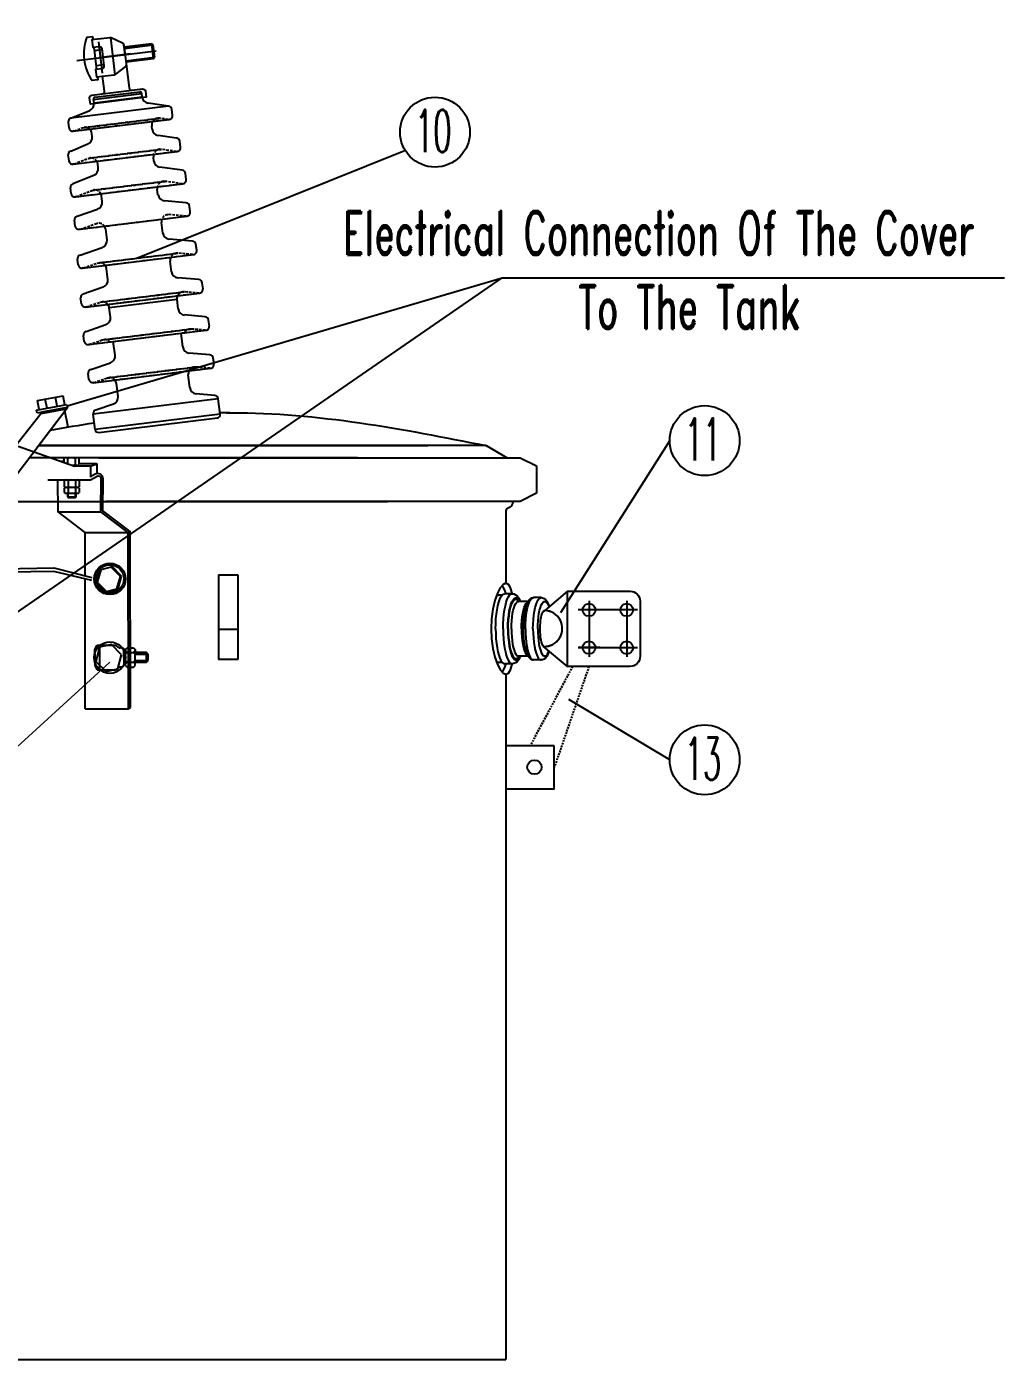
# Model space of a CAD drawing. Extents: x 4438 to 384502, y -178203 to -21188.
# Drawn here: x 382616 to 383143, y -173035 to -172316 of the extents above; entities that cross this region are included whole.
import ezdxf

# ---------------------------------------------------------------- set-up
doc = ezdxf.new("R2010")
doc.units = 0
doc.header["$LTSCALE"] = 8
doc.header["$MEASUREMENT"] = 0
doc.linetypes.add('ACAD_ISO04W100', pattern=[30, 24, -3, 0, -3])
doc.linetypes.add('HIDDEN', pattern=[0.375, 0.25, -0.125])
doc.layers.get('0').update_dxf_attribs({"linetype": 'CONTINUOUS'})
for name, color, linetype in [('CEN', 1, 'ACAD_ISO04W100'), ('DEFAULT_2', 8, 'HIDDEN'), ('PL', 5, 'CONTINUOUS')]:
    doc.layers.add(name, color=color, linetype=linetype)
doc.layers.add('细', color=7, linetype='CONTINUOUS', lineweight=20)
doc.styles.get("Standard").update_dxf_attribs({"font": 'txt.shx', "width": 0.5, "bigfont": 'intecad.shx'})
doc.styles.add('数字与字母', font='romand.shx', dxfattribs={"width": 0.8, "bigfont": 'hztxt.shx'})

# ---------------------------------------------------------------- blocks, each defined once
blk = doc.blocks.new('8')
at = {"color": 7, "linetype": 'Continuous'}
for p, q in [((3546.3, -353.2), (3546.3, -350.2)), ((3546.3, -350.2), (3585.2, -350.2)), ((3547.8, -348.7), (3583.7, -348.7)), ((3585.2, -353.2), (3585.2, -350.2)), ((3526.4, -362.8), (3542.2, -358.6)), ((3585.2, -353.2), (3546.3, -353.2)), ((3605.1, -362.8), (3589.3, -358.6)), ((3524.1, -370.5), (3524.1, -365.8)), ((3605.1, -362.8), (3526.4, -362.8)), ((3607.4, -370.5), (3607.4, -365.8)), ((3527.1, -373.6), (3604.4, -373.6)), ((3541.6, -379.7), (3541.6, -377.1)), ((3589.9, -379.7), (3589.9, -377.1)), ((3520.8, -396.7), (3520.8, -391.9)), ((3523.1, -389), (3537.5, -385.1)), ((3608.5, -389), (3594, -385.1)), ((3610.7, -396.7), (3610.7, -391.9)), ((3523.8, -399.7), (3607.7, -399.7)), ((3543.3, -405.1), (3543.3, -401.9)), ((3588.2, -405.1), (3588.2, -401.9)), ((3521.7, -415.1), (3539.1, -410.4)), ((3609.8, -415.1), (3592.4, -410.4)), ((3519.4, -422.8), (3519.4, -418.1)), ((3522.4, -425.9), (3609.1, -425.9)), ((3612.1, -422.8), (3612.1, -418.1)), ((3543.3, -432.2), (3543.3, -427.7)), ((3588.2, -432.2), (3588.2, -427.7)), ((3519.4, -449), (3519.4, -444.3)), ((3521.8, -441.3), (3538.8, -437.7)), ((3609.7, -441.3), (3592.7, -437.7)), ((3612.1, -449), (3612.1, -444.3)), ((3522.4, -452), (3609.1, -452)), ((3543.3, -463.1), (3543.3, -454.6)), ((3588.2, -463.1), (3588.2, -454.6)), ((3520.4, -472.5), (3538.8, -468.6)), ((3611.1, -472.5), (3592.7, -468.6)), ((3518, -480.1), (3518, -475.5)), ((3613.5, -480.1), (3613.5, -475.5)), ((3521.1, -483.2), (3610.5, -483.2)), ((3540.1, -494.7), (3540.1, -486.1)), ((3591.4, -494.7), (3591.4, -486.1)), ((3519.1, -503.6), (3535.7, -500.1)), ((3612.4, -503.6), (3595.8, -500.1)), ((3516.7, -511.3), (3516.7, -506.6)), ((3614.8, -511.3), (3614.8, -506.6)), ((3519.8, -514.4), (3611.7, -514.4)), ((3538.4, -524.9), (3538.4, -517.4)), ((3593.1, -517.4), (3538.4, -517.4)), ((3593.1, -524.9), (3593.1, -517.4)), ((3517.7, -533.8), (3534, -530.3)), ((3613.8, -533.8), (3597.5, -530.3)), ((3515.3, -541.5), (3515.3, -536.8)), ((3616.2, -541.5), (3616.2, -536.8)), ((3518.4, -544.5), (3613.1, -544.5)), ((3538.4, -555.5), (3538.4, -544.4)), ((3593.1, -555.5), (3593.1, -544.4)), ((3517.7, -564.5), (3534, -561)), ((3613.8, -564.5), (3597.5, -561)), ((3515.3, -572.1), (3515.3, -567.4)), ((3518.4, -575.2), (3613.1, -575.2)), ((3616.2, -572.1), (3616.2, -567.4)), ((3536.8, -588.5), (3536.8, -578.2)), ((3594.7, -588.5), (3594.7, -578.2)), ((3517.7, -597.1), (3532.4, -594)), ((3613.8, -597.1), (3599.1, -594)), ((3515.3, -612.6), (3515.3, -600.1)), ((3616.2, -600.1), (3515.3, -600.1)), ((3616.2, -612.6), (3616.2, -600.1)), ((3616.2, -612.6), (3515.3, -612.6)), ((3517.9, -615.2), (3613.6, -615.2))]:
    blk.add_line(p, q, dxfattribs=at)
for centre, radius, start, end in [((3547.8, -350.2), 1.52, 90, 180), ((3583.7, -350.2), 1.52, 0, 90), ((3540.7, -353.2), 5.59, 285, 0), ((3590.8, -353.2), 5.59, 180, 255), ((3527.1, -365.8), 3.05, 105, 180), ((3527.1, -370.5), 3.05, 180, 270), ((3604.4, -370.5), 3.05, 270, 0), ((3604.4, -365.8), 3.05, 0, 75), ((3536, -379.7), 5.59, 285, 0), ((3536, -377.1), 5.59, 0, 39.3839), ((3595.5, -377.1), 5.59, 140.6161, 180), ((3595.5, -379.7), 5.59, 180, 255), ((3523.8, -391.9), 3.05, 105, 180), ((3607.7, -391.9), 3.05, 0, 75), ((3523.8, -396.7), 3.05, 180, 270), ((3537.7, -405.1), 5.59, 285, 0), ((3537.7, -401.9), 5.59, 0, 23.2986), ((3593.8, -401.9), 5.59, 156.7014, 180), ((3593.8, -405.1), 5.59, 180, 255), ((3607.7, -396.7), 3.05, 270, 0), ((3522.4, -418.1), 3.05, 105, 180), ((3609.1, -418.1), 3.05, 0, 75), ((3522.4, -422.8), 3.05, 180, 270), ((3537.7, -427.7), 5.59, 0, 19.0102), ((3593.8, -427.7), 5.59, 160.9898, 180), ((3609.1, -422.8), 3.05, 270, 0), ((3537.7, -432.2), 5.59, 282, 0), ((3593.8, -432.2), 5.59, 180, 258), ((3522.4, -444.3), 3.05, 102, 180), ((3609.1, -444.3), 3.05, 0, 78), ((3522.4, -449), 3.05, 180, 270), ((3537.7, -454.6), 5.59, 0, 27.3761), ((3593.8, -454.6), 5.59, 152.6239, 180), ((3609.1, -449), 3.05, 270, 0), ((3537.7, -463.1), 5.59, 282, 0), ((3593.8, -463.1), 5.59, 180, 258), ((3521.1, -475.5), 3.05, 102, 180), ((3610.5, -475.5), 3.05, 0, 78), ((3521.1, -480.1), 3.05, 180, 270), ((3534.5, -486.1), 5.59, 0, 31.6884), ((3597, -486.1), 5.59, 148.3116, 180), ((3610.5, -480.1), 3.05, 270, 0), ((3534.5, -494.7), 5.59, 282, 0), ((3597, -494.7), 5.59, 180, 258), ((3519.8, -506.6), 3.05, 102, 180), ((3519.8, -511.3), 3.05, 180, 270), ((3611.7, -511.3), 3.05, 270, 0), ((3611.7, -506.6), 3.05, 0, 78), ((3532.9, -517.4), 5.59, 0, 32.609), ((3598.6, -517.4), 5.59, 147.391, 180), ((3532.9, -524.9), 5.59, 282, 0), ((3598.6, -524.9), 5.59, 180, 258), ((3518.4, -536.8), 3.05, 102, 180), ((3518.4, -541.5), 3.05, 180, 270), ((3613.1, -541.5), 3.05, 270, 0), ((3613.1, -536.8), 3.05, 0, 78), ((3518.4, -567.4), 3.05, 102, 180), ((3532.9, -555.5), 5.59, 282, 0), ((3598.6, -555.5), 5.59, 180, 258), ((3613.1, -567.4), 3.05, 0, 78), ((3518.4, -572.1), 3.05, 180, 270), ((3531.2, -578.2), 5.59, 0, 33.2147), ((3600.3, -578.2), 5.59, 146.7853, 180), ((3613.1, -572.1), 3.05, 270, 0), ((3518.4, -600.1), 3.05, 102, 180), ((3531.2, -588.5), 5.59, 282, 0), ((3600.3, -588.5), 5.59, 180, 258), ((3613.1, -600.1), 3.05, 0, 78), ((3517.9, -612.6), 2.54, 180, 270), ((3613.6, -612.6), 2.54, 270, 0)]:
    blk.add_arc(centre, radius, start, end, dxfattribs=at)
at = {"layer": 'CEN', "ltscale": 0.5}
for p, q in [((3555.7, -305.1), (3555.7, -330.2)), ((3536.9, -317.7), (3600.7, -317.7)), ((3579.9, -317.7), (3554.9, -317.7))]:
    blk.add_line(p, q, dxfattribs=at)
at = {"layer": 'DEFAULT_2', "color": 8, "linetype": 'HIDDEN'}
for p, q in [((3527.9, -373.4), (3534.6, -371.7)), ((3534.6, -371.7), (3536, -371.5)), ((3534.6, -371.7), (3596.9, -371.7)), ((3536.2, -371.5), (3595.3, -371.5)), ((3596.9, -371.7), (3595.5, -371.5)), ((3603.6, -373.4), (3596.9, -371.7)), ((3527.9, -373.4), (3527.1, -373.6)), ((3527.9, -373.4), (3603.6, -373.4)), ((3603.6, -373.4), (3604.4, -373.6)), ((3524.6, -399.6), (3523.8, -399.7)), ((3524.6, -399.6), (3536.2, -396.5)), ((3524.6, -399.6), (3606.9, -399.6)), ((3536.2, -396.5), (3537.7, -396.3)), ((3536.2, -396.5), (3595.3, -396.5)), ((3537.7, -396.3), (3593.8, -396.3)), ((3595.3, -396.5), (3593.8, -396.3)), ((3606.9, -399.6), (3595.3, -396.5)), ((3606.9, -399.6), (3607.7, -399.7)), ((3523.2, -425.8), (3522.4, -425.9)), ((3523.2, -425.8), (3536.2, -422.3)), ((3523.2, -425.8), (3608.3, -425.8)), ((3536.2, -422.3), (3537.7, -422.1)), ((3536.2, -422.3), (3595.3, -422.3)), ((3537.7, -422.1), (3593.8, -422.1)), ((3595.3, -422.3), (3593.8, -422.1)), ((3608.3, -425.8), (3595.3, -422.3)), ((3608.3, -425.8), (3609.1, -425.9)), ((3523.1, -452), (3522.4, -452)), ((3523.1, -452), (3536.5, -449.1)), ((3523.1, -452), (3608.4, -452)), ((3536.5, -449.1), (3537.7, -449)), ((3595, -449.1), (3593.8, -449)), ((3608.4, -452), (3595, -449.1)), ((3608.4, -452), (3609.1, -452)), ((3521.7, -483.1), (3521.1, -483.2)), ((3521.7, -483.1), (3533.3, -480.6)), ((3521.7, -483.1), (3609.8, -483.1)), ((3533.3, -480.6), (3534.5, -480.5)), ((3533.3, -480.6), (3598.2, -480.6)), ((3534.6, -480.5), (3596.9, -480.5)), ((3598.2, -480.6), (3597, -480.5)), ((3609.8, -483.1), (3598.2, -480.6)), ((3609.8, -483.1), (3610.5, -483.2)), ((3531.7, -511.9), (3532.9, -511.8)), ((3533, -511.8), (3598.5, -511.8)), ((3599.8, -511.9), (3598.6, -511.8)), ((3520.4, -514.3), (3519.8, -514.4)), ((3520.4, -514.3), (3531.7, -511.9)), ((3520.4, -514.3), (3611.1, -514.3)), ((3531.7, -511.9), (3599.8, -511.9)), ((3611.1, -514.3), (3599.8, -511.9)), ((3611.1, -514.3), (3611.7, -514.4)), ((3519, -544.4), (3530, -542.1)), ((3530, -542.1), (3531.2, -542)), ((3530, -542.1), (3601.5, -542.1)), ((3531.4, -542), (3600.2, -542)), ((3601.5, -542.1), (3600.3, -542)), ((3612.5, -544.4), (3601.5, -542.1)), ((3519, -544.4), (3518.4, -544.5)), ((3519, -544.4), (3612.5, -544.4)), ((3612.5, -544.4), (3613.1, -544.5)), ((3519, -575.1), (3518.4, -575.2)), ((3519, -575.1), (3530, -572.8)), ((3519, -575.1), (3612.5, -575.1)), ((3530, -572.8), (3531.2, -572.6)), ((3530, -572.8), (3601.5, -572.8)), ((3531.4, -572.6), (3600.2, -572.6)), ((3601.5, -572.8), (3600.3, -572.6)), ((3612.5, -575.1), (3601.5, -572.8)), ((3612.5, -575.1), (3613.1, -575.2))]:
    blk.add_line(p, q, dxfattribs=at)
for centre, start, end in [((3536, -377.1), 39.3839, 90), ((3595.5, -377.1), 90, 140.6161), ((3537.7, -401.9), 23.2986, 90), ((3593.8, -401.9), 90, 156.7014), ((3537.7, -427.7), 19.0102, 90), ((3593.8, -427.7), 90, 160.9898), ((3537.7, -454.6), 27.3761, 90), ((3593.8, -454.6), 90, 152.6239), ((3534.5, -486.1), 31.6884, 90), ((3597, -486.1), 90, 148.3116), ((3532.9, -517.4), 32.609, 90), ((3598.6, -517.4), 90, 147.391), ((3531.2, -547.6), 33.2147, 90), ((3600.3, -547.6), 90, 146.7853), ((3531.2, -578.2), 33.2147, 90), ((3600.3, -578.2), 90, 146.7853)]:
    blk.add_arc(centre, 5.59, start, end, dxfattribs=at)
at = {"layer": 'PL', "ltscale": 0.5}
for p, q in [((3565.7, -302.7), (3565.7, -332.7)), ((3557.8, -311.7), (3551.7, -311.7)), ((3575.8, -317.7), (3575.8, -309.8)), ((3597.7, -311.7), (3575.8, -311.7)), ((3575.8, -312.7), (3598.7, -312.7)), ((3597.7, -311.7), (3597.7, -323.7)), ((3597.7, -311.7), (3598.7, -312.7)), ((3557.8, -323.7), (3551.7, -323.7)), ((3574.8, -327.2), (3566.2, -332.4)), ((3575.8, -322.7), (3598.7, -322.7)), ((3597.7, -323.7), (3598.7, -322.7)), ((3557.8, -332.7), (3565.2, -332.7))]:
    blk.add_line(p, q, dxfattribs=at)
for points in [[(3547.1, -300.2), (3551.7, -300.2), (3551.7, -302.7)], [(3551.7, -308.7), (3551.7, -326.7)], [(3575.8, -309.8), (3575.8, -344.7)], [(3598.7, -312.7), (3598.7, -322.7)], [(3597.7, -323.7), (3575.8, -323.7)], [(3551.7, -332.7), (3551.7, -335.2), (3547.1, -335.2)], [(3555.8, -344.7), (3555.8, -332.7)]]:
    blk.add_lwpolyline(points, dxfattribs=at)
for points in [[(3557.8, -302.7), (3550.8, -302.7), (3550.8, -308.7), (3555.8, -308.7, -0.414214), (3557.8, -310.7), (3557.8, -324.7, -0.414214), (3555.8, -326.7), (3550.8, -326.7), (3550.8, -332.7), (3557.8, -332.7)], [(3555.8, -302.7), (3565.2, -302.7, -0.135933), (3566.2, -302.9), (3574.8, -308.1)]]:
    blk.add_lwpolyline(points, format="xyb", dxfattribs=at)
blk.add_lwpolyline([(3545.3, -346.7), (3586.3, -346.7, -0.414214), (3588.3, -348.7), (3588.3, -353.7), (3543.3, -353.7), (3543.3, -348.7, -0.414214)], format="xyb", close=True, dxfattribs=at)
for centre, radius, start, end in [((3579.7, -317.7), 37, 151.7725, 208.2275), ((3573.8, -309.8), 2, 0, 59.0362), ((3573.8, -325.5), 2, 300.9638, 0), ((3565.2, -330.7), 2, 270, 300.9638), ((3553.8, -344.7), 2, 270, 0), ((3577.8, -344.7), 2, 180, 270)]:
    blk.add_arc(centre, radius, start, end, dxfattribs=at)

msp = doc.modelspace()

# ---------------------------------------------------------------- linework, layer by layer
at = {"color": 1}
for p, q in [((382819.914, -172382.806), (382675.46, -172440.748)), ((382546.157, -172676.053), (382872.201, -172451.414)), ((382637.515, -172520.458), (382872.201, -172451.414)), ((382872.201, -172451.414), (383142.97, -172451.414)), ((382962.495, -172539.191), (382903.531, -172632.046)), ((382962.495, -172711.34), (382908.124, -172678.864))]:
    msp.add_line(p, q, dxfattribs=at)
at = {"color": 7, "linetype": 'HIDDEN', "ltscale": 0.5}
for p, q in [((382910.109, -172660.955), (382887.208, -172703.782)), ((382918.908, -172660.955), (382900.26, -172715.326))]:
    msp.add_line(p, q, dxfattribs=at)
at = {"color": 1}
for centre in [(382835.91, -172372.834), (382981.344, -172539.191), (382981.344, -172711.34)]:
    msp.add_circle(centre, 18.85, dxfattribs=at)
at = {"layer": 'PL', "color": 7, "ltscale": 0.5}
for p, q in [((382621.586, -172517.541), (382635.377, -172514.963)), ((382632.141, -172520.608), (382631.231, -172515.738)), ((382636.287, -172519.833), (382635.377, -172514.963)), ((382579.297, -172598.267), (382637.669, -172521.283)), ((382620.95, -172543.333), (382637.669, -172521.283)), ((382620.961, -172522.697), (382637.36, -172519.632)), ((382621.27, -172524.348), (382620.961, -172522.697)), ((382637.669, -172521.283), (382621.27, -172524.348)), ((382622.497, -172522.41), (382621.586, -172517.541)), ((382623.456, -172524.537), (382636.161, -172522.163)), ((382635.476, -172521.693), (382623.925, -172523.852)), ((382626.643, -172521.635), (382625.733, -172516.766)), ((382636.161, -172522.163), (382635.476, -172521.693)), ((382637.996, -172531.98), (382636.161, -172522.163)), ((382637.36, -172519.632), (382637.669, -172521.283)), ((382624.008, -172523.836), (382538.225, -172632.67)), ((382623.456, -172524.537), (382612.157, -172538.873)), ((382623.925, -172523.852), (382623.456, -172524.537)), ((382863.466, -172541.812), (382622.09, -172541.829)), ((382622.101, -172541.815), (382831.979, -172541.829)), ((382863.466, -172541.812), (382874.857, -172548.413)), ((382794.026, -172548.449), (382617.071, -172548.449)), ((382794.026, -172548.449), (382645.234, -172548.449)), ((382654.652, -172548.449), (382881.794, -172548.449)), ((382881.794, -172548.449), (382890.607, -172552.855)), ((382890.607, -172552.855), (382890.607, -172567.543)), ((382599.252, -172571.95), (382633.879, -172571.95)), ((382633.879, -172571.95), (382790.276, -172571.95)), ((382658.402, -172571.95), (382810.299, -172571.95)), ((382881.794, -172571.95), (382658.402, -172571.95)), ((382890.607, -172567.543), (382881.794, -172571.95)), ((382874.157, -172577.023), (382874.157, -172616.139)), ((382876.399, -172575.019), (382874.73, -172576.014)), ((382655.023, -172608.21), (382652.97, -172615.775)), ((382655.023, -172608.21), (382652.97, -172615.775)), ((382655.023, -172608.21), (382652.97, -172615.775)), ((382666.875, -172612.215), (382661.351, -172606.654)), ((382666.875, -172612.215), (382661.351, -172606.654)), ((382666.875, -172612.215), (382661.351, -172606.654)), ((382652.97, -172615.775), (382658.494, -172621.335)), ((382652.97, -172615.775), (382658.494, -172621.335)), ((382652.97, -172615.775), (382658.494, -172621.335)), ((382664.822, -172619.779), (382666.875, -172612.215)), ((382664.822, -172619.779), (382666.875, -172612.215)), ((382664.822, -172619.779), (382666.875, -172612.215)), ((382719.117, -172611.548), (382729.561, -172611.548)), ((382719.117, -172611.548), (382719.117, -172657.244)), ((382729.561, -172611.548), (382729.561, -172657.244)), ((382658.494, -172621.335), (382664.822, -172619.779)), ((382658.494, -172621.335), (382664.822, -172619.779)), ((382658.494, -172621.335), (382664.822, -172619.779)), ((382872.18, -172622.44), (382870.099, -172622.44)), ((382872.18, -172622.467), (382870.099, -172622.467)), ((382872.046, -172617.49), (382873.27, -172619.449)), ((382872.047, -172617.463), (382873.27, -172619.422)), ((382873.27, -172619.422), (382874.052, -172621.74)), ((382873.27, -172619.449), (382874.052, -172621.767)), ((382877.538, -172621.74), (382873.48, -172621.74)), ((382877.538, -172621.767), (382873.48, -172621.767)), ((382893.092, -172623.84), (382888.992, -172623.84)), ((382893.092, -172623.867), (382888.992, -172623.867)), ((382907.399, -172620.331), (382895.121, -172630.842)), ((382907.399, -172620.358), (382895.121, -172630.869)), ((382873.087, -172632.817), (382873.422, -172630.45)), ((382873.088, -172632.79), (382873.422, -172630.423)), ((382880.635, -172625.982), (382880.919, -172625.94)), ((382880.635, -172626.009), (382880.919, -172625.968)), ((382880.919, -172625.94), (382880.827, -172625.925)), ((382880.919, -172625.968), (382880.827, -172625.952)), ((382886.139, -172625.94), (382880.919, -172625.94)), ((382886.139, -172625.968), (382880.919, -172625.968)), ((382924.808, -172630.476), (382913.113, -172630.476)), ((382945.143, -172630.503), (382913.113, -172630.503)), ((382918.96, -172625.553), (382918.96, -172655.734)), ((382918.96, -172625.553), (382918.96, -172655.734)), ((382918.96, -172625.58), (382918.96, -172655.761)), ((382939.295, -172625.58), (382939.295, -172655.761)), ((382719.117, -172640.924), (382729.561, -172640.924)), ((382652.524, -172651.77), (382653.69, -172649.438)), ((382652.524, -172651.77), (382653.69, -172649.438)), ((382652.524, -172651.768), (382652.673, -172651.47)), ((382652.524, -172653.097), (382652.524, -172651.768)), ((382652.524, -172654.24), (382652.524, -172651.77)), ((382655.023, -172650.642), (382652.97, -172658.207)), ((382655.023, -172650.642), (382652.97, -172658.207)), ((382655.023, -172650.642), (382652.97, -172658.207)), ((382653.486, -172649.843), (382653.69, -172649.435)), ((382653.609, -172649.435), (382657.73, -172649.444)), ((382653.609, -172649.438), (382659.574, -172649.45)), ((382661.351, -172649.086), (382655.023, -172650.642)), ((382661.351, -172649.086), (382655.023, -172650.642)), ((382661.351, -172649.086), (382655.023, -172650.642)), ((382655.127, -172651.47), (382655.127, -172649.435)), ((382655.127, -172662.78), (382655.127, -172651.47)), ((382659.574, -172649.45), (382663.615, -172649.459)), ((382666.875, -172654.647), (382661.351, -172649.086)), ((382666.875, -172654.647), (382661.351, -172649.086)), ((382666.875, -172654.647), (382661.351, -172649.086)), ((382665.54, -172650.902), (382663.615, -172649.459)), ((382665.54, -172650.902), (382666.082, -172650.902)), ((382667.275, -172650.902), (382665.54, -172650.902)), ((382667.275, -172650.902), (382665.54, -172650.902)), ((382668.143, -172651.77), (382667.275, -172650.902)), ((382668.143, -172651.77), (382667.275, -172650.902)), ((382667.709, -172651.336), (382668.063, -172651.69)), ((382668.143, -172656.109), (382668.143, -172651.77)), ((382669.011, -172651.77), (382668.143, -172651.77)), ((382669.011, -172651.77), (382669.879, -172650.902)), ((382669.336, -172651.445), (382669.011, -172651.77)), ((382669.011, -172656.269), (382669.011, -172651.77)), ((382669.011, -172651.77), (382669.011, -172652.638)), ((382669.011, -172652.638), (382669.879, -172653.506)), ((382669.47, -172653.097), (382669.011, -172652.638)), ((382669.879, -172650.902), (382673.349, -172650.902)), ((382673.349, -172650.902), (382674.217, -172651.77)), ((382673.349, -172653.506), (382674.217, -172652.638)), ((382674.217, -172655.854), (382674.217, -172651.77)), ((382674.217, -172651.77), (382674.217, -172654.24)), ((382873.087, -172648.523), (382873.422, -172650.89)), ((382873.088, -172648.496), (382873.422, -172650.863)), ((382907.399, -172660.955), (382894.498, -172650.145)), ((382907.399, -172660.982), (382894.498, -172650.172)), ((382924.808, -172650.81), (382913.113, -172650.81)), ((382945.143, -172650.838), (382913.113, -172650.838)), ((382652.524, -172654.24), (382652.524, -172660.447)), ((382652.97, -172658.207), (382658.494, -172663.767)), ((382652.97, -172658.207), (382658.494, -172663.767)), ((382652.97, -172658.207), (382658.494, -172663.767)), ((382655.127, -172654.724), (382655.127, -172653.097)), ((382655.127, -172657.978), (382655.127, -172656.351)), ((382664.822, -172662.211), (382666.875, -172654.647)), ((382664.822, -172662.211), (382666.875, -172654.647)), ((382664.822, -172662.211), (382666.875, -172654.647)), ((382668.143, -172656.109), (382668.143, -172660.447)), ((382669.011, -172660.447), (382669.011, -172656.269)), ((382669.011, -172659.58), (382669.879, -172658.712)), ((382669.879, -172653.506), (382669.144, -172654.24)), ((382669.879, -172658.712), (382669.144, -172657.978)), ((382669.879, -172653.506), (382670.963, -172653.506)), ((382669.879, -172658.712), (382670.963, -172658.712)), ((382670.963, -172653.506), (382673.349, -172653.506)), ((382670.963, -172658.712), (382673.349, -172658.712)), ((382674.217, -172654.373), (382673.349, -172653.506)), ((382673.349, -172658.712), (382674.217, -172657.844)), ((382674.217, -172659.58), (382673.349, -172658.712)), ((382680.291, -172653.506), (382674.217, -172653.506)), ((382674.217, -172654.6), (382674.217, -172654.373)), ((382674.217, -172654.373), (382681.159, -172654.373)), ((382674.217, -172657.844), (382674.217, -172655.854)), ((382674.217, -172657.844), (382681.159, -172657.844)), ((382674.217, -172660.447), (382674.217, -172657.978)), ((382674.217, -172658.712), (382680.291, -172658.712)), ((382681.159, -172654.373), (382680.291, -172653.506)), ((382680.291, -172656.11), (382680.291, -172653.506)), ((382680.291, -172658.712), (382680.291, -172656.109)), ((382680.291, -172658.712), (382681.159, -172657.844)), ((382681.159, -172655.978), (382681.159, -172654.373)), ((382681.159, -172657.844), (382681.159, -172656.109)), ((382729.561, -172657.244), (382719.117, -172657.244)), ((382872.18, -172658.846), (382870.099, -172658.846)), ((382872.18, -172658.874), (382870.099, -172658.874)), ((382877.538, -172659.547), (382873.48, -172659.547)), ((382877.538, -172659.574), (382873.48, -172659.574)), ((382880.635, -172655.305), (382880.919, -172655.346)), ((382880.635, -172655.332), (382880.919, -172655.373)), ((382886.141, -172655.346), (382880.919, -172655.346)), ((382886.141, -172655.373), (382880.919, -172655.373)), ((382893.092, -172657.446), (382888.992, -172657.446)), ((382893.092, -172657.473), (382888.992, -172657.473)), ((382652.524, -172660.447), (382653.69, -172662.78)), ((382653.609, -172662.78), (382659.574, -172662.767)), ((382658.494, -172663.767), (382664.822, -172662.211)), ((382658.494, -172663.767), (382664.822, -172662.211)), ((382658.494, -172663.767), (382664.822, -172662.211)), ((382659.574, -172662.767), (382663.615, -172662.759)), ((382665.54, -172661.315), (382663.615, -172662.759)), ((382667.275, -172661.315), (382665.54, -172661.315)), ((382668.143, -172660.447), (382667.275, -172661.315)), ((382669.011, -172660.447), (382669.879, -172661.315)), ((382669.879, -172661.315), (382673.349, -172661.315)), ((382673.349, -172661.315), (382674.217, -172660.447)), ((382874.157, -172665.148), (382874.157, -172692.274)), ((382874.157, -172692.274), (382874.157, -172850.808)), ((382874.157, -172813.101), (382874.157, -172926.481)), ((382874.157, -172926.481), (382874.157, -173034.602)), ((382574.521, -173034.602), (382874.157, -173034.602))]:
    msp.add_line(p, q, dxfattribs=at)
at = {"layer": 'PL', "ltscale": 0.5}
for p, q in [((382611.044, -172542.232), (382641.453, -172552.991)), ((382635.763, -172550.386), (382634.091, -172550.386)), ((382635.763, -172548.862), (382635.763, -172550.978)), ((382642.825, -172548.46), (382636.764, -172548.46)), ((382637.784, -172548.862), (382637.784, -172551.692)), ((382641.824, -172548.862), (382641.824, -172552.14)), ((382643.845, -172548.862), (382643.845, -172552.14)), ((382642.834, -172552.542), (382640.186, -172552.542)), ((382650.112, -172552.991), (382641.453, -172552.991)), ((382650.112, -172552.991), (382650.112, -172558.823)), ((382635.979, -172560.777), (382635.979, -172564.055)), ((382635.982, -172564.86), (382635.982, -172567.165)), ((382643.05, -172564.457), (382636.99, -172564.457)), ((382636.992, -172560.375), (382643.053, -172560.375)), ((382638, -172560.777), (382638, -172564.055)), ((382638.002, -172564.86), (382638.002, -172567.165)), ((382642.04, -172560.777), (382642.04, -172564.055)), ((382642.043, -172564.86), (382642.043, -172567.165)), ((382644.061, -172560.777), (382644.061, -172564.055)), ((382644.063, -172564.86), (382644.063, -172567.165)), ((382636.992, -172567.568), (382643.053, -172567.568)), ((382637.687, -172567.568), (382637.687, -172569.541)), ((382637.687, -172569.541), (382637.99, -172569.803)), ((382637.687, -172569.541), (382642.353, -172569.541)), ((382637.99, -172569.803), (382637.99, -172567.568)), ((382637.99, -172569.803), (382642.05, -172569.803)), ((382642.05, -172569.803), (382642.05, -172567.568)), ((382642.353, -172569.541), (382642.05, -172569.803)), ((382642.353, -172569.541), (382642.353, -172567.568)), ((382632.579, -172577.67), (382655.476, -172577.662)), ((382655.611, -172608.802), (382653.776, -172615.56)), ((382661.264, -172607.412), (382655.611, -172608.802)), ((382666.199, -172612.38), (382661.264, -172607.412)), ((382653.776, -172615.56), (382658.711, -172620.528)), ((382664.364, -172619.137), (382666.199, -172612.38)), ((382658.711, -172620.528), (382664.364, -172619.137))]:
    msp.add_line(p, q, dxfattribs=at)
at = {"layer": 'PL', "ltscale": 0.5, "flags": 128}
for points in [[(382653.532, -172551.628), (382643.845, -172551.632)], [(382650.112, -172552.991), (382653.532, -172551.628), (382653.532, -172556.944)], [(382647.289, -172612.129), (382647.289, -172588.773), (382632.579, -172577.67), (382632.553, -172560.375)], [(382552.16, -172577.304), (382565.293, -172595.998), (382593.481, -172610.073), (382630.072, -172609.621), (382650.637, -172614.5)], [(382552.653, -172576.811), (382567.724, -172593.682), (382593.551, -172608.585), (382630.274, -172607.81), (382650.892, -172613.043)], [(382647.289, -172588.773), (382670.185, -172588.765), (382671.481, -172588.119)], [(382647.289, -172683.796), (382647.289, -172613.706)], [(382647.289, -172683.796), (382670.334, -172683.759), (382671.63, -172683.114)]]:
    msp.add_lwpolyline(points, dxfattribs=at)
for points in [[(382627.053, -172560.375), (382650.099, -172560.375), (382653.654, -172558.315, -0.577338), (382655.6, -172559.435), (382655.476, -172577.662), (382670.185, -172588.765), (382670.334, -172683.759)], [(382671.63, -172683.114), (382671.481, -172588.119), (382656.771, -172577.015), (382656.897, -172559.846, 0.5762208), (382652.528, -172557.322), (382650.112, -172558.711)]]:
    msp.add_lwpolyline(points, format="xyb", dxfattribs=at)
at = {"layer": 'PL', "color": 7, "ltscale": 0.5}
for points in [[(382874.157, -172616.139), (382872.668, -172616.749), (382871.097, -172618.555), (382869.555, -172621.478)], [(382874.157, -172616.166), (382872.668, -172616.776), (382871.097, -172618.582), (382869.555, -172621.505)], [(382877.502, -172621.745), (382877.459, -172621.478), (382876.589, -172618.555), (382875.481, -172616.749), (382874.157, -172616.139)], [(382877.502, -172621.773), (382877.459, -172621.505), (382876.589, -172618.582), (382875.481, -172616.776), (382874.157, -172616.166)], [(382869.555, -172621.478), (382868.171, -172625.374), (382867.077, -172630.034), (382866.377, -172635.21), (382866.136, -172640.643)], [(382869.555, -172621.505), (382868.171, -172625.401), (382867.077, -172630.061), (382866.376, -172635.237), (382866.136, -172640.67)], [(382869.051, -172622.896), (382869.747, -172622.491), (382870.099, -172622.44)], [(382869.051, -172622.923), (382869.747, -172622.518), (382870.099, -172622.467)], [(382870.276, -172626.357), (382870.835, -172624.741), (382871.448, -172623.448), (382872.102, -172622.505), (382872.784, -172621.932), (382873.48, -172621.74)], [(382870.276, -172626.384), (382870.835, -172624.768), (382871.448, -172623.475), (382872.102, -172622.532), (382872.784, -172621.959), (382873.48, -172621.767)], [(382873.422, -172630.423), (382873.84, -172628.264), (382874.334, -172626.357), (382874.893, -172624.741), (382875.506, -172623.448), (382876.16, -172622.505), (382876.842, -172621.932), (382877.538, -172621.74)], [(382873.422, -172630.45), (382873.84, -172628.291), (382874.334, -172626.384), (382874.893, -172624.768), (382875.505, -172623.475), (382876.16, -172622.532), (382876.842, -172621.959), (382877.538, -172621.767)], [(382875.218, -172640.643), (382875.266, -172638.139), (382875.411, -172635.69), (382875.649, -172633.353), (382875.974, -172631.178), (382876.379, -172629.214), (382876.855, -172627.506), (382877.392, -172626.091), (382877.978, -172625.002), (382878.599, -172624.261), (382879.242, -172623.887), (382879.892, -172623.887), (382880.535, -172624.261), (382881.156, -172625.002), (382881.66, -172625.94)], [(382875.218, -172640.67), (382875.266, -172638.166), (382875.411, -172635.717), (382875.648, -172633.38), (382875.973, -172631.205), (382876.379, -172629.241), (382876.855, -172627.533), (382877.392, -172626.118), (382877.978, -172625.029), (382878.599, -172624.288), (382879.242, -172623.914), (382879.892, -172623.914), (382880.534, -172624.288), (382881.156, -172625.029), (382881.66, -172625.968)], [(382877.538, -172621.74), (382878.446, -172621.869), (382879.337, -172622.269), (382880.161, -172622.939), (382880.902, -172623.878), (382881.589, -172625.144), (382881.896, -172625.94)], [(382877.538, -172621.767), (382878.446, -172621.896), (382879.337, -172622.296), (382880.161, -172622.967), (382880.902, -172623.905), (382881.589, -172625.171), (382881.896, -172625.968)], [(382885.998, -172626.159), (382886.665, -172625.121), (382887.386, -172624.406), (382888.177, -172623.979), (382888.992, -172623.84)], [(382885.998, -172626.186), (382886.665, -172625.148), (382887.386, -172624.434), (382888.177, -172624.006), (382888.992, -172623.867)], [(382888.024, -172624.261), (382888.667, -172623.887), (382888.992, -172623.84)], [(382888.024, -172624.288), (382888.667, -172623.914), (382888.992, -172623.867)], [(382888.743, -172640.643), (382888.792, -172638.139), (382888.937, -172635.69), (382889.174, -172633.353), (382889.499, -172631.178), (382889.904, -172629.214), (382890.381, -172627.506), (382890.918, -172626.091), (382891.503, -172625.002), (382892.125, -172624.261), (382892.767, -172623.887), (382893.092, -172623.84)], [(382888.743, -172640.67), (382888.792, -172638.166), (382888.936, -172635.717), (382889.174, -172633.38), (382889.499, -172631.205), (382889.904, -172629.241), (382890.381, -172627.533), (382890.918, -172626.118), (382891.503, -172625.029), (382892.124, -172624.288), (382892.767, -172623.914), (382893.092, -172623.867)], [(382893.092, -172623.84), (382893.932, -172623.956), (382894.752, -172624.311), (382895.512, -172624.906), (382896.19, -172625.731), (382896.806, -172626.822), (382897.389, -172628.279), (382897.547, -172628.825)], [(382893.092, -172623.867), (382893.931, -172623.983), (382894.752, -172624.338), (382895.512, -172624.933), (382896.189, -172625.758), (382896.806, -172626.849), (382897.389, -172628.306), (382897.547, -172628.852)], [(382868.588, -172640.643), (382868.638, -172637.953), (382868.786, -172635.317), (382869.03, -172632.79), (382869.365, -172630.423), (382869.783, -172628.264), (382870.276, -172626.357)], [(382868.588, -172640.67), (382868.638, -172637.98), (382868.786, -172635.345), (382869.03, -172632.817), (382869.364, -172630.45), (382869.783, -172628.291), (382870.276, -172626.384)], [(382875.399, -172640.643), (382875.446, -172638.243), (382875.584, -172635.897), (382875.812, -172633.656), (382876.123, -172631.572), (382876.512, -172629.69), (382876.968, -172628.053), (382877.483, -172626.698), (382878.044, -172625.653), (382878.639, -172624.944), (382879.255, -172624.585), (382879.878, -172624.585), (382880.494, -172624.944), (382881.089, -172625.653), (382881.244, -172625.94)], [(382875.399, -172640.67), (382875.446, -172638.27), (382875.584, -172635.924), (382875.812, -172633.683), (382876.123, -172631.599), (382876.512, -172629.717), (382876.968, -172628.08), (382877.483, -172626.725), (382878.044, -172625.68), (382878.639, -172624.971), (382879.255, -172624.612), (382879.878, -172624.612), (382880.494, -172624.971), (382881.089, -172625.68), (382881.244, -172625.968)], [(382877.114, -172640.643), (382877.157, -172638.452), (382877.283, -172636.309), (382877.491, -172634.264), (382877.775, -172632.361), (382878.13, -172630.643), (382878.547, -172629.148), (382879.017, -172627.91), (382879.529, -172626.957), (382880.073, -172626.309), (382880.635, -172625.982)], [(382877.114, -172640.67), (382877.156, -172638.479), (382877.283, -172636.337), (382877.491, -172634.291), (382877.775, -172632.388), (382878.13, -172630.67), (382878.547, -172629.175), (382879.017, -172627.937), (382879.529, -172626.984), (382880.073, -172626.336), (382880.635, -172626.009)], [(382882.567, -172640.643), (382882.61, -172638.452), (382882.736, -172636.309), (382882.944, -172634.264), (382883.228, -172632.361), (382883.583, -172630.643), (382884, -172629.148), (382884.47, -172627.91), (382884.982, -172626.957), (382885.526, -172626.309), (382886.088, -172625.982), (382886.115, -172625.978)], [(382882.567, -172640.67), (382882.61, -172638.479), (382882.736, -172636.337), (382882.944, -172634.291), (382883.228, -172632.388), (382883.583, -172630.67), (382884, -172629.175), (382884.47, -172627.937), (382884.982, -172626.984), (382885.526, -172626.336), (382886.088, -172626.009), (382886.115, -172626.005)], [(382883.605, -172640.643), (382883.655, -172638.191), (382883.803, -172635.791), (382884.048, -172633.493), (382884.388, -172631.341), (382884.824, -172629.374), (382885.363, -172627.619), (382885.998, -172626.159)], [(382883.605, -172640.67), (382883.654, -172638.218), (382883.803, -172635.818), (382884.048, -172633.52), (382884.388, -172631.368), (382884.824, -172629.401), (382885.363, -172627.646), (382885.998, -172626.186)], [(382884.643, -172640.643), (382884.691, -172638.139), (382884.836, -172635.69), (382885.073, -172633.353), (382885.398, -172631.178), (382885.804, -172629.214), (382886.28, -172627.506), (382886.817, -172626.091), (382887.403, -172625.002), (382888.024, -172624.261)], [(382884.643, -172640.67), (382884.691, -172638.166), (382884.836, -172635.717), (382885.073, -172633.38), (382885.398, -172631.205), (382885.804, -172629.241), (382886.28, -172627.533), (382886.817, -172626.118), (382887.403, -172625.029), (382888.024, -172624.288)], [(382891.316, -172640.643), (382891.358, -172638.452), (382891.485, -172636.309), (382891.693, -172634.264), (382891.977, -172632.361), (382892.332, -172630.643), (382892.749, -172629.148), (382893.218, -172627.91), (382893.731, -172626.957), (382894.274, -172626.309), (382894.837, -172625.982), (382895.405, -172625.982), (382895.968, -172626.309), (382896.511, -172626.957), (382897.024, -172627.91), (382897.415, -172628.939)], [(382891.316, -172640.67), (382891.358, -172638.479), (382891.485, -172636.337), (382891.693, -172634.291), (382891.977, -172632.388), (382892.331, -172630.67), (382892.748, -172629.175), (382893.218, -172627.937), (382893.731, -172626.984), (382894.274, -172626.336), (382894.837, -172626.009), (382895.405, -172626.009), (382895.968, -172626.336), (382896.511, -172626.984), (382897.024, -172627.937), (382897.414, -172628.967)], [(382892.584, -172640.643), (382892.619, -172639.03), (382892.722, -172637.46), (382892.89, -172635.978), (382893.119, -172634.623), (382893.403, -172633.432), (382893.734, -172632.437), (382894.102, -172631.667), (382894.498, -172631.141), (382894.912, -172630.875), (382895.121, -172630.842)], [(382892.584, -172640.67), (382892.619, -172639.057), (382892.722, -172637.488), (382892.89, -172636.005), (382893.119, -172634.65), (382893.403, -172633.459), (382893.733, -172632.464), (382894.102, -172631.694), (382894.498, -172631.168), (382894.912, -172630.902), (382895.121, -172630.869)], [(382872.645, -172640.643), (382872.695, -172637.953), (382872.844, -172635.317), (382873.088, -172632.79)], [(382872.645, -172640.67), (382872.695, -172637.98), (382872.844, -172635.345), (382873.087, -172632.817)], [(382866.136, -172640.643), (382866.377, -172646.076), (382867.077, -172651.252), (382868.171, -172655.913)], [(382866.136, -172640.67), (382866.376, -172646.103), (382867.077, -172651.28), (382868.171, -172655.94)], [(382868.588, -172640.643), (382868.638, -172643.333), (382868.786, -172645.969), (382869.03, -172648.496), (382869.365, -172650.863), (382869.783, -172653.022), (382870.276, -172654.929)], [(382868.588, -172640.67), (382868.638, -172643.36), (382868.786, -172645.996), (382869.03, -172648.523), (382869.364, -172650.89), (382869.783, -172653.049), (382870.276, -172654.957)], [(382872.645, -172640.643), (382872.695, -172643.333), (382872.844, -172645.969), (382873.088, -172648.496)], [(382872.645, -172640.67), (382872.695, -172643.36), (382872.844, -172645.996), (382873.087, -172648.523)], [(382875.218, -172640.643), (382875.266, -172643.147), (382875.411, -172645.596), (382875.649, -172647.934), (382875.974, -172650.109), (382876.379, -172652.072), (382876.855, -172653.78), (382877.392, -172655.195), (382877.978, -172656.285), (382878.599, -172657.025), (382879.242, -172657.399), (382879.892, -172657.399), (382880.535, -172657.025), (382881.156, -172656.285), (382881.66, -172655.346)], [(382875.218, -172640.67), (382875.266, -172643.175), (382875.411, -172645.623), (382875.648, -172647.961), (382875.973, -172650.136), (382876.379, -172652.099), (382876.855, -172653.807), (382877.392, -172655.222), (382877.978, -172656.312), (382878.599, -172657.052), (382879.242, -172657.426), (382879.892, -172657.426), (382880.534, -172657.052), (382881.156, -172656.312), (382881.66, -172655.373)], [(382875.399, -172640.643), (382875.446, -172643.043), (382875.584, -172645.39), (382875.812, -172647.63), (382876.123, -172649.714), (382876.512, -172651.596), (382876.968, -172653.233), (382877.483, -172654.589), (382878.044, -172655.633), (382878.639, -172656.342), (382879.255, -172656.701), (382879.878, -172656.701), (382880.494, -172656.342), (382881.089, -172655.633), (382881.244, -172655.346)], [(382875.399, -172640.67), (382875.446, -172643.07), (382875.584, -172645.417), (382875.812, -172647.657), (382876.123, -172649.741), (382876.512, -172651.623), (382876.968, -172653.26), (382877.483, -172654.616), (382878.044, -172655.66), (382878.639, -172656.369), (382879.255, -172656.728), (382879.878, -172656.728), (382880.494, -172656.369), (382881.089, -172655.66), (382881.244, -172655.373)], [(382877.114, -172640.643), (382877.157, -172642.834), (382877.283, -172644.977), (382877.491, -172647.022), (382877.775, -172648.925), (382878.13, -172650.644), (382878.547, -172652.138), (382879.017, -172653.376), (382879.529, -172654.329), (382880.073, -172654.977), (382880.635, -172655.305)], [(382877.114, -172640.67), (382877.156, -172642.862), (382877.283, -172645.004), (382877.491, -172647.049), (382877.775, -172648.953), (382878.13, -172650.671), (382878.547, -172652.165), (382879.017, -172653.403), (382879.529, -172654.357), (382880.073, -172655.004), (382880.635, -172655.332)], [(382882.567, -172640.643), (382882.61, -172642.834), (382882.736, -172644.977), (382882.944, -172647.022), (382883.228, -172648.925), (382883.583, -172650.644), (382884, -172652.138), (382884.47, -172653.376), (382884.982, -172654.329), (382885.526, -172654.977), (382886.088, -172655.305), (382886.117, -172655.309)], [(382882.567, -172640.67), (382882.61, -172642.862), (382882.736, -172645.004), (382882.944, -172647.049), (382883.228, -172648.953), (382883.583, -172650.671), (382884, -172652.165), (382884.47, -172653.403), (382884.982, -172654.357), (382885.526, -172655.004), (382886.088, -172655.332), (382886.117, -172655.336)], [(382886.655, -172656.152), (382885.986, -172655.102), (382885.35, -172653.631), (382884.815, -172651.876), (382884.382, -172649.912), (382884.044, -172647.766), (382883.801, -172645.475), (382883.654, -172643.084), (382883.605, -172640.643)], [(382886.654, -172656.179), (382885.985, -172655.13), (382885.35, -172653.659), (382884.815, -172651.904), (382884.382, -172649.939), (382884.044, -172647.793), (382883.801, -172645.502), (382883.654, -172643.112), (382883.605, -172640.67)], [(382884.643, -172640.643), (382884.691, -172643.147), (382884.836, -172645.596), (382885.073, -172647.934), (382885.398, -172650.109), (382885.804, -172652.072), (382886.28, -172653.78), (382886.817, -172655.195), (382887.403, -172656.285), (382888.024, -172657.025)], [(382884.643, -172640.67), (382884.691, -172643.175), (382884.836, -172645.623), (382885.073, -172647.961), (382885.398, -172650.136), (382885.804, -172652.099), (382886.28, -172653.807), (382886.817, -172655.222), (382887.403, -172656.312), (382888.024, -172657.052)], [(382888.743, -172640.643), (382888.792, -172643.147), (382888.937, -172645.596), (382889.174, -172647.934), (382889.499, -172650.109), (382889.904, -172652.072), (382890.381, -172653.78), (382890.918, -172655.195), (382891.503, -172656.285), (382892.125, -172657.025), (382892.767, -172657.399), (382893.092, -172657.446)], [(382888.743, -172640.67), (382888.792, -172643.175), (382888.936, -172645.623), (382889.174, -172647.961), (382889.499, -172650.136), (382889.904, -172652.099), (382890.381, -172653.807), (382890.918, -172655.222), (382891.503, -172656.312), (382892.124, -172657.052), (382892.767, -172657.426), (382893.092, -172657.473)], [(382891.316, -172640.643), (382891.358, -172642.834), (382891.485, -172644.977), (382891.693, -172647.022), (382891.977, -172648.925), (382892.332, -172650.644), (382892.749, -172652.138), (382893.218, -172653.376), (382893.731, -172654.329), (382894.274, -172654.977), (382894.837, -172655.305), (382895.405, -172655.305), (382895.968, -172654.977), (382896.511, -172654.329), (382897.024, -172653.376), (382897.345, -172652.53)], [(382891.316, -172640.67), (382891.358, -172642.862), (382891.485, -172645.004), (382891.693, -172647.049), (382891.977, -172648.953), (382892.331, -172650.671), (382892.748, -172652.165), (382893.218, -172653.403), (382893.731, -172654.357), (382894.274, -172655.004), (382894.837, -172655.332), (382895.405, -172655.332), (382895.968, -172655.004), (382896.511, -172654.357), (382897.024, -172653.403), (382897.345, -172652.557)], [(382894.498, -172650.145), (382894.102, -172649.619), (382893.734, -172648.849), (382893.403, -172647.855), (382893.119, -172646.664), (382892.89, -172645.308), (382892.722, -172643.826), (382892.619, -172642.256), (382892.584, -172640.643)], [(382894.498, -172650.172), (382894.102, -172649.646), (382893.733, -172648.876), (382893.403, -172647.882), (382893.119, -172646.691), (382892.89, -172645.335), (382892.722, -172643.853), (382892.619, -172642.284), (382892.584, -172640.67)], [(382873.422, -172650.863), (382873.84, -172653.022), (382874.334, -172654.929), (382874.893, -172656.546), (382875.506, -172657.838), (382876.16, -172658.781), (382876.842, -172659.354), (382877.538, -172659.547)], [(382873.422, -172650.89), (382873.84, -172653.049), (382874.334, -172654.957), (382874.893, -172656.573), (382875.505, -172657.865), (382876.16, -172658.808), (382876.842, -172659.381), (382877.538, -172659.574)], [(382897.49, -172652.652), (382897.364, -172653.082), (382896.782, -172654.514), (382896.168, -172655.586), (382895.495, -172656.398), (382894.741, -172656.982), (382893.931, -172657.331), (382893.092, -172657.446)], [(382897.49, -172652.679), (382897.364, -172653.11), (382896.782, -172654.541), (382896.168, -172655.613), (382895.495, -172656.425), (382894.741, -172657.009), (382893.931, -172657.358), (382893.092, -172657.473)], [(382868.171, -172655.913), (382869.555, -172659.808), (382871.097, -172662.732), (382872.668, -172664.538), (382874.157, -172665.148)], [(382868.171, -172655.94), (382869.555, -172659.835), (382871.097, -172662.759), (382872.668, -172664.565), (382874.157, -172665.175)], [(382870.099, -172658.846), (382869.747, -172658.796), (382869.051, -172658.39)], [(382870.099, -172658.873), (382869.747, -172658.823), (382869.051, -172658.418)], [(382870.276, -172654.929), (382870.835, -172656.546), (382871.448, -172657.838), (382872.102, -172658.781), (382872.784, -172659.354), (382873.48, -172659.547)], [(382870.276, -172654.957), (382870.835, -172656.573), (382871.448, -172657.865), (382872.102, -172658.808), (382872.784, -172659.381), (382873.48, -172659.574)], [(382874.052, -172659.574), (382873.27, -172661.892), (382872.046, -172663.85)], [(382874.052, -172659.547), (382873.27, -172661.865), (382872.047, -172663.823)], [(382874.157, -172665.148), (382875.481, -172664.538), (382876.589, -172662.732), (382877.459, -172659.808), (382877.502, -172659.541)], [(382874.157, -172665.175), (382875.481, -172664.565), (382876.589, -172662.759), (382877.459, -172659.835), (382877.502, -172659.568)], [(382881.896, -172655.346), (382881.566, -172656.193), (382880.882, -172657.439), (382880.144, -172658.364), (382879.326, -172659.024), (382878.445, -172659.417), (382877.538, -172659.547)], [(382881.896, -172655.373), (382881.566, -172656.22), (382880.881, -172657.466), (382880.144, -172658.391), (382879.326, -172659.051), (382878.445, -172659.444), (382877.538, -172659.574)], [(382880.916, -172655.297), (382880.827, -172655.361), (382880.919, -172655.346)], [(382880.915, -172655.324), (382880.827, -172655.388), (382880.919, -172655.373)], [(382888.992, -172657.473), (382888.175, -172657.334), (382887.379, -172656.902), (382886.654, -172656.179)], [(382888.992, -172657.446), (382888.175, -172657.307), (382887.379, -172656.875), (382886.655, -172656.152)], [(382888.024, -172657.025), (382888.667, -172657.399), (382888.992, -172657.446)], [(382888.024, -172657.052), (382888.667, -172657.426), (382888.992, -172657.473)]]:
    msp.add_lwpolyline(points, dxfattribs=at)
msp.add_lwpolyline([(382946.561, -172625.842), (382946.561, -172655.499, -0.4142136), (382941.077, -172660.982), (382907.399, -172660.982), (382907.399, -172620.358), (382941.077, -172620.358, -0.4142136)], format="xyb", close=True, dxfattribs=at)
msp.add_lwpolyline([(382900.26, -172703.782), (382874.157, -172703.782), (382874.157, -172726.87), (382900.26, -172726.87)], close=True, dxfattribs=at)
for centre, radius in [((382660.532, -172613.761), 8.486), ((382660.532, -172613.761), 8.486), ((382660.532, -172613.761), 8.486), ((382918.96, -172630.476), 3.427), ((382918.96, -172630.476), 3.427), ((382939.295, -172630.503), 3.427), ((382660.532, -172656.193), 8.486), ((382660.532, -172656.193), 8.486), ((382660.532, -172656.193), 8.486), ((382918.96, -172650.81), 3.427), ((382918.96, -172650.81), 3.427), ((382939.295, -172650.838), 3.427), ((382889.536, -172715.27), 3.843)]:
    msp.add_circle(centre, radius, dxfattribs=at)
at = {"layer": 'PL', "ltscale": 0.5}
msp.add_circle((382660.532, -172613.761), 7.582, dxfattribs=at)
for centre, radius, start, end in [((382636.774, -172549.929), 1.469, 46.5361, 133.4639), ((382639.804, -172553.732), 5.273, 67.4584, 112.5416), ((382639.804, -172547.27), 5.273, 273.794602, 292.54157), ((382642.834, -172549.929), 1.469, 46.5361, 133.4639), ((382642.834, -172551.073), 1.469, 226.53609, 313.46391), ((382636.99, -172561.844), 1.469, 46.5361, 133.4639), ((382636.99, -172562.988), 1.469, 226.53609, 313.46391), ((382636.992, -172565.926), 1.469, 46.5361, 133.4639), ((382640.02, -172565.647), 5.273, 67.4584, 112.5416), ((382640.02, -172559.185), 5.273, 247.45843, 292.54157), ((382640.023, -172569.73), 5.273, 67.4584, 112.5416), ((382643.05, -172561.844), 1.469, 46.5361, 133.4639), ((382643.05, -172562.988), 1.469, 226.53609, 313.46391), ((382643.053, -172565.926), 1.469, 46.5361, 133.4639), ((382636.992, -172566.099), 1.469, 226.53609, 313.46391), ((382640.023, -172562.295), 5.273, 247.45843, 292.54157), ((382643.053, -172566.099), 1.469, 226.53609, 313.46391)]:
    msp.add_arc(centre, radius, start, end, dxfattribs=at)
at = {"layer": 'PL', "color": 7, "ltscale": 0.5}
for centre, radius, start, end in [((382874.744, -172572.243), 3.231, 300.808722, 0), ((382874.744, -172572.243), 3.231, 0, 5.215909), ((382875.332, -172577.023), 1.175, 120.808722, 180), ((382894.91, -172640.496), 9.657, 267.557671, 88.746653), ((382894.91, -172640.524), 9.657, 267.557671, 88.746653)]:
    msp.add_arc(centre, radius, start, end, dxfattribs=at)
msp.add_open_spline([(382652.158, -172529.78), (382644.166, -172530.949), (382636.208, -172532.254), (382628.295, -172533.646)], degree=3, dxfattribs=at)
for points, knots in [([(382725.314, -172524.227), (382724.401, -172524.216), (382722.61, -172524.203), (382720.82, -172524.203), (382719.942, -172524.206)], [227.3129177, 227.3129177, 227.3129177, 227.3129177, 232.0065672, 236.5294667, 236.5294667, 236.5294667, 236.5294667]), ([(382723.364, -172524.227), (382724.277, -172524.216), (382771.554, -172523.862), (382818.847, -172532.925), (382863.069, -172541.832)], [227.3129177, 227.3129177, 227.3129177, 227.3129177, 232.0065672, 470.6997857, 470.6997857, 470.6997857, 470.6997857])]:
    msp.add_open_spline(points, degree=3, knots=knots, dxfattribs=at)
at = {"layer": '细', "color": 1}
msp.add_line((382269.622, -173015.489), (382660.532, -172658.712), dxfattribs=at)

# ---------------------------------------------------------------- block references
at = {"color": 2, "xscale": 0.6739199999999999, "yscale": 0.6739199999999999, "zscale": 0.6739199999999999, "rotation": 7}
msp.add_blockref('8', (380250.874, -172412.184), dxfattribs=at)

# ---------------------------------------------------------------- texts
at = {"color": 3, "linetype": 'Continuous', "char_height": 22.7777, "width": 18.22217, "attachment_point": 3, "line_spacing_factor": 0.9}
for s, insert in [('10', (382844.75, -172360.79)), ('11', (382990.185, -172527.147)), ('13', (382990.185, -172699.297))]:
    msp.add_mtext(s, dxfattribs=dict(at, insert=insert))
at = {"layer": 'PL', "color": 7, "ltscale": 0.5, "style": '数字与字母', "width": 0.6}
for s, p in [('Electrical Connection Of The Cover', (382786.259, -172438.926)), ('To The Tank', (382913.088, -172478.88))]:
    msp.add_text(s, height=23.50082, dxfattribs=at).set_placement(p)

doc.saveas('drawing.dxf')
